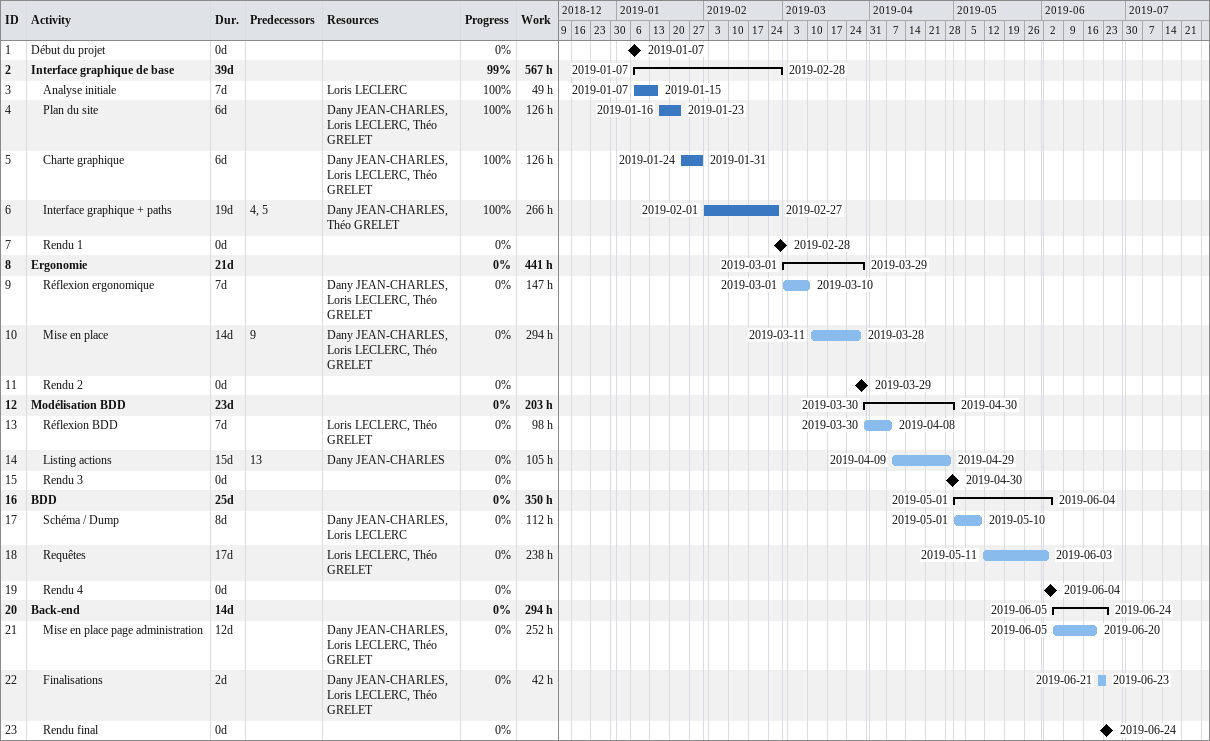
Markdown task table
| ID | Level | Task | Duration | Start | Finish | Predecessors | Resources | % complete | Work (h) |
|---|---|---|---|---|---|---|---|---|---|
| 1 | 1 | Début du projet | 0d | 2019-01-07 | 2019-01-07 |  |  | 0 |  |
| 2 | 1 | **Interface graphique de base** | 39d | 2019-01-07 | 2019-02-28 |  |  | 99 | 567 |
| 3 | 2 | Analyse initiale | 7d | 2019-01-07 | 2019-01-15 |  | Loris LECLERC | 100 | 49 |
| 4 | 2 | Plan du site | 6d | 2019-01-16 | 2019-01-23 |  | Dany JEAN-CHARLES, Loris LECLERC, Théo GRELET | 100 | 126 |
| 5 | 2 | Charte graphique | 6d | 2019-01-24 | 2019-01-31 |  | Dany JEAN-CHARLES, Loris LECLERC, Théo GRELET | 100 | 126 |
| 6 | 2 | Interface graphique + paths | 19d | 2019-02-01 | 2019-02-27 | 4, 5 | Dany JEAN-CHARLES, Théo GRELET | 100 | 266 |
| 7 | 2 | Rendu 1 | 0d | 2019-02-28 | 2019-02-28 |  |  | 0 |  |
| 8 | 1 | **Ergonomie** | 21d | 2019-03-01 | 2019-03-29 |  |  | 0 | 441 |
| 9 | 2 | Réflexion ergonomique | 7d | 2019-03-01 | 2019-03-10 |  | Dany JEAN-CHARLES, Loris LECLERC, Théo GRELET | 0 | 147 |
| 10 | 2 | Mise en place | 14d | 2019-03-11 | 2019-03-28 | 9 | Dany JEAN-CHARLES, Loris LECLERC, Théo GRELET | 0 | 294 |
| 11 | 2 | Rendu 2 | 0d | 2019-03-29 | 2019-03-29 |  |  | 0 |  |
| 12 | 1 | **Modélisation BDD** | 23d | 2019-03-30 | 2019-04-30 |  |  | 0 | 203 |
| 13 | 2 | Réflexion BDD | 7d | 2019-03-30 | 2019-04-08 |  | Loris LECLERC, Théo GRELET | 0 | 98 |
| 14 | 2 | Listing actions | 15d | 2019-04-09 | 2019-04-29 | 13 | Dany JEAN-CHARLES | 0 | 105 |
| 15 | 2 | Rendu 3 | 0d | 2019-04-30 | 2019-04-30 |  |  | 0 |  |
| 16 | 1 | **BDD** | 25d | 2019-05-01 | 2019-06-04 |  |  | 0 | 350 |
| 17 | 2 | Schéma / Dump | 8d | 2019-05-01 | 2019-05-10 |  | Dany JEAN-CHARLES, Loris LECLERC | 0 | 112 |
| 18 | 2 | Requêtes | 17d | 2019-05-11 | 2019-06-03 |  | Loris LECLERC, Théo GRELET | 0 | 238 |
| 19 | 2 | Rendu 4 | 0d | 2019-06-04 | 2019-06-04 |  |  | 0 |  |
| 20 | 1 | **Back-end** | 14d | 2019-06-05 | 2019-06-24 |  |  | 0 | 294 |
| 21 | 2 | Mise en place page administration | 12d | 2019-06-05 | 2019-06-20 |  | Dany JEAN-CHARLES, Loris LECLERC, Théo GRELET | 0 | 252 |
| 22 | 2 | Finalisations | 2d | 2019-06-21 | 2019-06-23 |  | Dany JEAN-CHARLES, Loris LECLERC, Théo GRELET | 0 | 42 |
| 23 | 2 | Rendu final | 0d | 2019-06-24 | 2019-06-24 |  |  | 0 |  |
